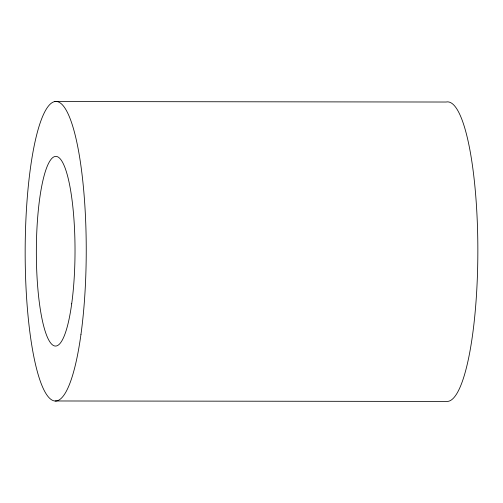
<?xml version="1.0" encoding="UTF-8"?>
<svg xmlns="http://www.w3.org/2000/svg" width="503" height="503" viewBox="0 0 503 503"><rect width="100%" height="100%" fill="white"/><g stroke="black" fill="none" stroke-linecap="round" stroke-linejoin="round"><path stroke-width="0.75" d="M54.544 101.562L446.199 102.027A149.775 30.538 -89.9 0 1 477.85 249.356A149.775 30.538 -89.9 0 1 446.802 401.438L55.148 400.973M80.977 334.288A149.775 30.538 -89.9 0 0 57.795 101.744A149.775 30.538 -89.9 0 0 28.212 317.594A149.775 30.538 -89.9 0 0 80.977 334.288M71.69 303.818A94.841 19.34 -89.9 0 0 57.009 156.565A94.841 19.34 -89.9 0 0 38.278 293.236A94.841 19.34 -89.9 0 0 71.69 303.818"/></g></svg>
